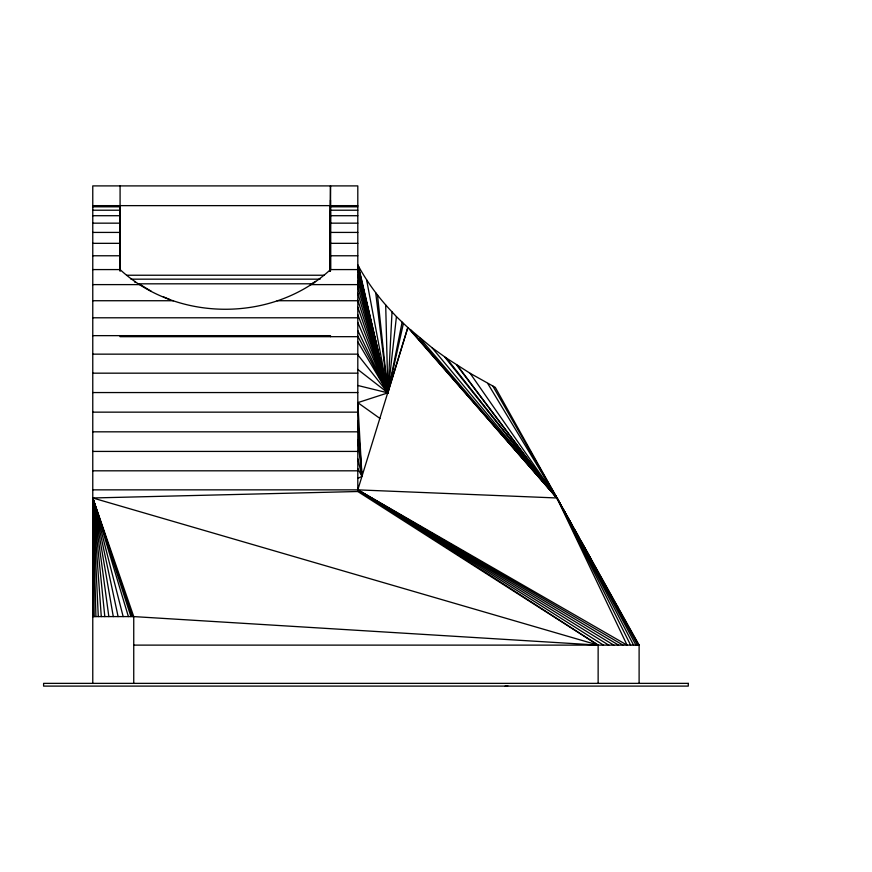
<?xml version="1.0" encoding="UTF-8"?>
<svg xmlns="http://www.w3.org/2000/svg" width="872" height="872" viewBox="0 0 872 872"><rect width="100%" height="100%" fill="white"/><g stroke="black" fill="none" stroke-linecap="round" stroke-linejoin="round"><path stroke-width="1.31" d="M330.139 243.397L329.976 270.887L330.488 185.9L330.488 271.039M330.074 271.268L330.488 211.743M329.769 270.44L330.107 247.757M92.77 269.579L120.085 269.579C177.289 322.433 273.274 322.542 330.488 269.579L330.488 200.124M357.803 385.478L387.887 392.88L357.803 264.946C367.047 282.027 378.655 297.81 392.029 311.882L387.887 392.88L357.803 402.646L361.989 476.352L357.803 478.401M392.029 311.882L396.433 316.634L387.887 392.88L357.803 369.456M396.433 316.634L402.134 322.128L387.887 392.88L357.803 354.817M402.134 322.128L403.42 323.37L387.887 392.88L357.803 341.802M403.42 323.37L407.845 327.523L387.887 392.88L357.803 336.211M592.328 563.116L593.058 562.625M315.566 281.405L310.29 284.61L357.803 284.61M505.161 686.101L507.798 685.817M598.138 683.365L598.138 645.117L357.803 491.514L92.77 497.977L93.141 616.591M330.379 205.639L330.477 269.579L357.803 269.579M92.77 205.639L357.803 205.639M92.77 206.806L120.085 206.806M330.488 206.806L357.803 206.806M92.77 210.217L120.085 210.217M330.488 210.217L357.803 210.217M92.77 215.711L120.085 215.711M330.488 215.711L357.803 215.711M92.77 223.167L120.085 223.167M330.488 223.167L357.803 223.167M92.77 232.421L120.085 232.421M330.488 232.421L357.803 232.421M92.77 243.332L120.085 243.332M330.488 243.332L357.803 243.332M92.77 255.769L120.085 255.769M330.488 255.769L357.803 255.769M126.898 275.236L324.253 275.236M130.974 279.171L320.1 279.171M137.689 283.825L313.735 283.792M92.77 284.61L140.283 284.61L151.368 291.368M92.77 300.731L173.463 300.731M277.122 300.731L357.803 300.731M92.77 317.79L357.803 317.79M92.77 335.644L330.488 335.644L330.488 336.679M357.803 336.679L120.085 336.679L120.085 335.644M92.77 354.152L357.803 354.152M92.77 373.172L357.803 373.172M92.77 392.553L357.803 392.553M92.77 412.151L357.803 412.151M92.77 431.825L357.803 431.825M92.77 451.423L357.803 451.423M92.77 470.815L357.803 470.815M92.77 489.857L357.803 489.857L556.957 497.977L638.751 645.117L638.751 644.463M92.77 616.591L133.743 616.591L598.138 645.117L357.803 489.857L407.845 327.523M133.743 645.117L639.111 645.117L639.111 683.365M598.138 645.117L92.77 497.977L94.198 616.591M163.347 296.796L169.953 299.63M637.694 645.117L556.957 497.977L408.085 327.774L432.032 347.721L446.595 358.228L470.117 373.303L495.263 387.364L639.111 645.117M623.044 645.117L357.803 489.857L603.479 645.117M618.597 645.117L357.803 489.857L608.732 645.117M613.801 645.117L357.803 489.857L627.077 645.117L556.957 497.977L492.844 386.089M357.803 402.646L379.952 418.451M410.45 329.878L556.957 497.977L635.961 645.117M410.854 330.226L556.957 497.977L633.584 645.117M419.726 337.976L556.957 497.977L630.609 645.117M432.032 347.721L556.957 497.977L487.742 383.484M590.867 558.701L581.428 541.665M444.611 356.855L556.957 497.977L470.117 373.303M446.595 358.228L556.957 497.977L457.342 365.379M456.525 364.812L556.957 497.977M563.247 509.237L571.661 524.159L571.672 526.841M574.986 530.122L578.637 536.672M357.803 468.635L361.989 476.352L357.803 420.762M357.803 330.619L387.887 392.88L385.697 305.026M357.803 322.531L387.887 392.88L377.478 294.943M357.803 314.738L387.887 392.88L375.712 292.796M357.803 307.282L387.887 392.88L366.622 279.912M132.337 616.591L92.77 497.977L95.92 616.591M357.803 300.153L387.887 392.88L358.534 266.396M130.92 616.591L92.77 497.977L98.296 616.591M357.803 293.373L387.887 392.88L357.803 265.393M128.402 616.591L92.77 497.977L101.283 616.591M357.803 286.975L387.887 392.88L357.803 270.156M357.803 280.969L387.887 392.88L357.803 275.356M123.159 616.591L92.77 497.977L104.814 616.591M357.803 458.868L361.989 476.352L357.803 439.575M118.091 616.591L92.77 497.977L133.743 616.591L133.743 683.365M113.284 616.591L92.77 497.977L108.837 616.591M617.812 606.977L618.008 609.506M92.77 557.404L92.89 559.78M120.085 205.639L120.107 270.985M357.803 491.514L357.803 185.9L92.77 185.9L92.77 683.365M135.018 281.405L135.018 282.463M120.085 185.9L120.085 270.93M688.281 683.365L43.6 683.365L43.6 686.101L688.281 686.101L688.281 683.365"/></g></svg>
